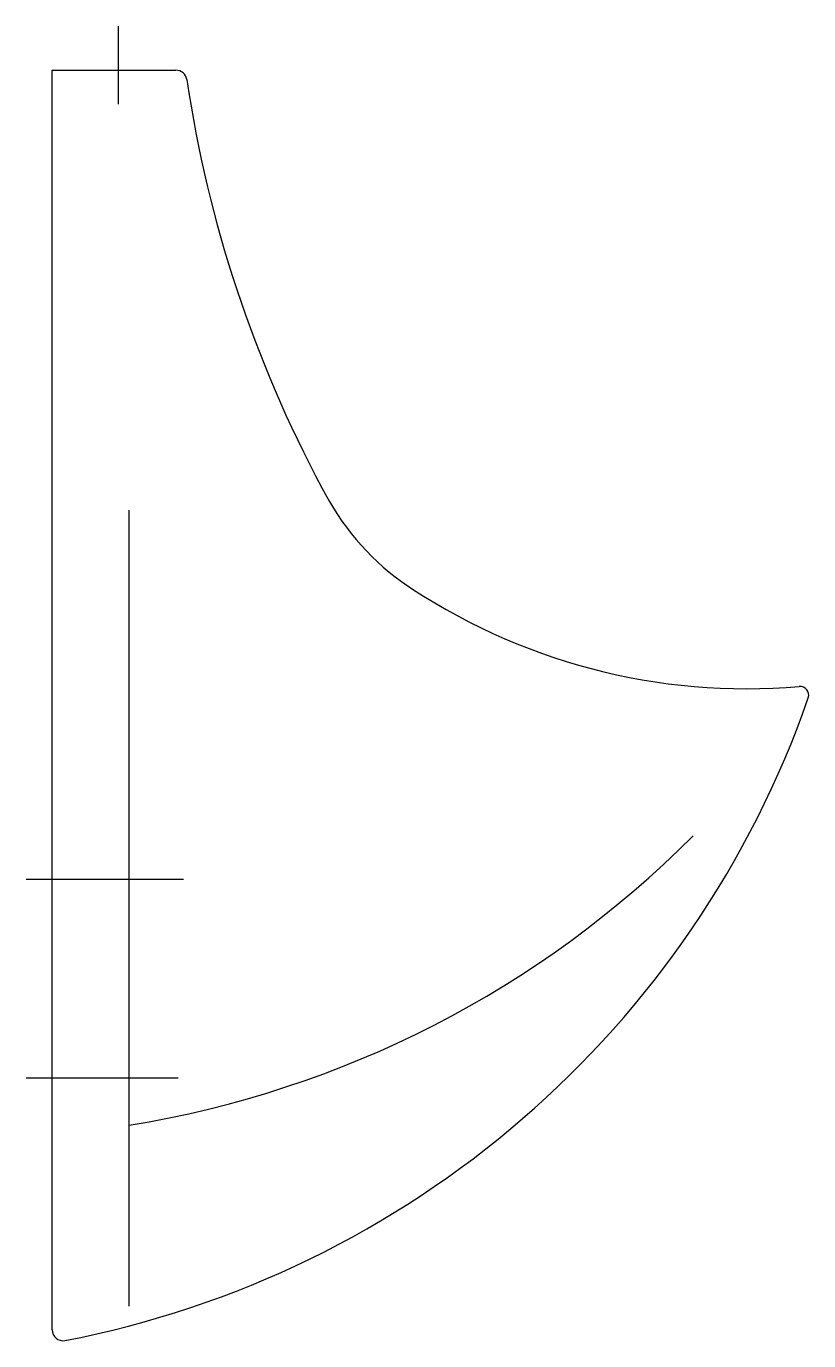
# Model space of a CAD drawing. Extents: x -935.825 to -935.412, y 811.662 to 812.355.
import ezdxf

# ---------------------------------------------------------------- set-up
doc = ezdxf.new("R2010")
doc.units = 0
doc.header["$LTSCALE"] = 0.2
doc.header["$MEASUREMENT"] = 0
doc.linetypes.add('AXES', pattern=[0.54, 0.3, -0.08, 0.08, -0.08])
doc.linetypes.add('CONTINU', pattern=[0])
doc.layers.get('0').update_dxf_attribs({"linetype": 'CONTINUOUS'})
doc.layers.add('DECA_EIXOS', color=5, linetype='AXES')

msp = doc.modelspace()

# ---------------------------------------------------------------- linework, layer by layer
at = {"linetype": 'CONTINU'}
for points in [[(-935.81103, 811.66758), (-935.81103, 812.33221)], [(-935.81103, 812.33221), (-935.74581, 812.33221)], [(-935.77043, 811.68022), (-935.77043, 812.10012)]]:
    msp.add_lwpolyline(points, dxfattribs=at)
for points in [[(-935.74006, 812.32738, 0.377577), (-935.74581, 812.33221)], [(-935.74006, 812.32738, 0.086154), (-935.66871, 812.11195)], [(-935.66871, 812.11195, 0.11764), (-935.62679, 812.06242)], [(-935.62679, 812.06242, 0.173803), (-935.41693, 812.00711)], [(-935.41214, 812.00118, 0.532088), (-935.41693, 812.00711)], [(-935.80445, 811.66198, 0.267608), (-935.41214, 812.00118)], [(-935.77043, 811.77565, 0.158267), (-935.47295, 811.92826)], [(-935.81103, 811.66758, 0.44996), (-935.80445, 811.66198)]]:
    msp.add_lwpolyline(points, format="xyb", dxfattribs=at)
at = {"layer": 'DECA_EIXOS'}
for points in [[(-935.77603, 812.31432), (-935.77603, 812.35543)], [(-935.8247, 811.90539), (-935.74183, 811.90539)], [(-935.8247, 811.80067), (-935.74465, 811.80067)]]:
    msp.add_lwpolyline(points, dxfattribs=at)

doc.saveas('drawing.dxf')
